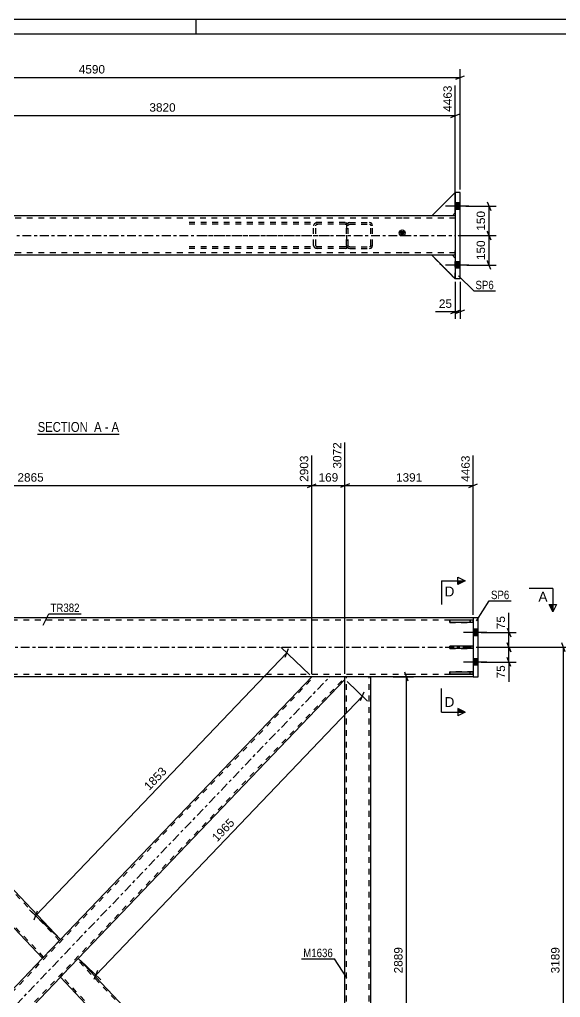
# Model space of a CAD drawing. Header units: millimetres. Extents: x 0 to 841, y 0 to 594.
# Drawn here: x 151 to 334.7, y 261.9 to 594 of the extents above; entities that cross this region are included whole.
import ezdxf

# ---------------------------------------------------------------- set-up
doc = ezdxf.new("R2010")
doc.units = ezdxf.units.MM
doc.linetypes.add('DXK_LINE_DOT2', pattern=[3.9198, 1.9599, -1.9599])
doc.linetypes.add('DXK_LINE_DOT3', pattern=[5.9187, 2.979, -0.9799, 0.9799, -0.9799])
doc.styles.add('Arial', font='ARIAL.TTF', dxfattribs={"height": 0.2})
doc.styles.add('Arial Narrow', font='ARIALN.TTF', dxfattribs={"height": 0.2})

# ---------------------------------------------------------------- blocks, each defined once
blk = doc.blocks.new('Unknown-318884472-1130')
at = {"color": 5, "linetype": 'Continuous'}
for p, q in [((841, 594), (0, 594)), ((211, 589), (211, 594)), ((836, 589), (5, 589))]:
    blk.add_line(p, q, dxfattribs=at)
blk = doc.blocks.new('Unknown-318884472-16 - 4361')
at = {"color": 6, "linetype": 'Continuous'}
blk.add_line((157.15, 453.23), (184.8, 453.23), dxfattribs=at)
at = {"color": 0, "linetype": 'Continuous'}
blk.add_wipeout([(175.26, 453.98), (175.26, 457.48), (157.15, 457.48), (157.15, 453.98)], dxfattribs=at)
at = {"color": 7, "linetype": 'Continuous', "style": 'Arial Narrow'}
blk.add_text('SECTION ', height=3.34, dxfattribs=at).set_placement((157.15, 453.98))
at = {"color": 0, "linetype": 'Continuous'}
blk.add_wipeout([(178.87, 453.98), (178.87, 457.48), (176.31, 457.48), (176.31, 453.98)], dxfattribs=at)
blk.add_wipeout([(181.19, 453.98), (181.19, 457.48), (179.92, 457.48), (179.92, 453.98)], dxfattribs=at)
at = {"color": 7, "linetype": 'Continuous', "style": 'Arial Narrow'}
blk.add_text('A', height=3.34, dxfattribs=at).set_placement((176.31, 453.98))
at = {"color": 0, "linetype": 'Continuous'}
blk.add_wipeout([(184.8, 453.98), (184.8, 457.48), (182.24, 457.48), (182.24, 453.98)], dxfattribs=at)
at = {"color": 7, "linetype": 'Continuous', "style": 'Arial Narrow'}
for s, p in [('-', (179.92, 453.98)), ('A', (182.24, 453.98))]:
    blk.add_text(s, height=3.34, dxfattribs=at).set_placement(p)
blk = doc.blocks.new('Part-318884472-2914 - 2831')
at = {"color": 2, "linetype": 'Continuous'}
for p, q in [((165.6, 269.55), (170.95, 275.15)), ((261.5, 179.3), (170.95, 275.15)), ((164.86, 268.78), (165.6, 269.55)), ((250.41, 178.23), (164.86, 268.78)), ((261.5, 178.23), (261.5, 179.3))]:
    blk.add_line(p, q, dxfattribs=at)
at = {"color": 7, "linetype": 'DXK_LINE_DOT2'}
for p, q in [((261.5, 178.53), (170.58, 274.76)), ((164.92, 268.84), (165.6, 269.55)), ((165.23, 269.17), (165.26, 269.2)), ((251.14, 178.23), (165.23, 269.17)), ((261.5, 178.23), (250.41, 178.23))]:
    blk.add_line(p, q, dxfattribs=at)
blk = doc.blocks.new('Part-318884472-2850 - 2831')
at = {"color": 7, "linetype": 'DXK_LINE_DOT2'}
for p, q in [((305.07, 389.99), (297.07, 389.99)), ((297.07, 389.99), (297.07, 389.19)), ((297.07, 389.19), (305.07, 389.19)), ((304.07, 389.99), (304.07, 389.19)), ((305.07, 389.19), (305.07, 389.99))]:
    blk.add_line(p, q, dxfattribs=at)
blk = doc.blocks.new('Part-318884472-2851 - 2831')
at = {"color": 7, "linetype": 'DXK_LINE_DOT2'}
for p, q in [((305.07, 372.46), (297.07, 372.46)), ((297.07, 372.46), (297.07, 371.66)), ((304.07, 371.66), (304.07, 372.46)), ((305.07, 371.66), (305.07, 372.46)), ((297.07, 371.66), (305.07, 371.66))]:
    blk.add_line(p, q, dxfattribs=at)
blk = doc.blocks.new('Part-318884472-2856 - 2831')
at = {"color": 2, "linetype": 'Continuous'}
for p, q in [((56.73, 372.42), (56.73, 390.82)), ((59.23, 390.82), (56.73, 390.82)), ((283.63, 390.82), (65.9, 390.82)), ((305.07, 390.82), (283.73, 390.82)), ((56.73, 370.82), (56.73, 372.42)), ((57.57, 370.82), (56.73, 370.82)), ((283.63, 370.82), (67.57, 370.82)), ((305.07, 370.82), (283.73, 370.82))]:
    blk.add_line(p, q, dxfattribs=at)
at = {"color": 7, "linetype": 'DXK_LINE_DOT2'}
for p, q in [((283.63, 390.02), (56.73, 390.02)), ((59.23, 390.82), (59.29, 390.82)), ((65.9, 390.82), (59.23, 390.82)), ((305.07, 390.02), (283.73, 390.02)), ((305.07, 390.82), (305.07, 370.82)), ((56.73, 370.94), (56.73, 372.42)), ((56.73, 371.62), (56.73, 371.68)), ((283.63, 371.62), (56.73, 371.62)), ((67.57, 370.82), (57.57, 370.82)), ((305.07, 371.62), (283.73, 371.62))]:
    blk.add_line(p, q, dxfattribs=at)
at = {"color": 7, "linetype": 'DXK_LINE_DOT3'}
for p, q in [((56.73, 380.82), (283.63, 380.82)), ((283.73, 380.82), (305.07, 380.82))]:
    blk.add_line(p, q, dxfattribs=at)
blk = doc.blocks.new('Bolt-318884472-2857 - 2831')
at = {"linetype": 'Continuous'}
for points in [[(305.07, 386.92), (305.07, 384.72), (306.74, 384.72), (306.74, 386.92)], [(305.07, 386.92), (305.07, 384.72), (306.74, 384.72), (306.74, 386.92)], [(305.07, 376.92), (305.07, 374.72), (306.74, 374.72), (306.74, 376.92)], [(305.07, 376.92), (305.07, 374.72), (306.74, 374.72), (306.74, 376.92)]]:
    blk.add_hatch(color=1, dxfattribs=at).paths.add_polyline_path(points)
at = {"color": 1, "linetype": 'Continuous'}
for p, q in [((309.67, 385.82), (301.74, 385.82)), ((309.67, 385.82), (301.74, 385.82)), ((306.74, 386.92), (305.07, 386.92)), ((306.74, 386.92), (305.07, 386.92)), ((306.74, 384.72), (305.07, 384.72)), ((306.74, 384.72), (305.07, 384.72)), ((309.67, 375.82), (301.74, 375.82)), ((309.67, 375.82), (301.74, 375.82)), ((306.74, 376.92), (305.07, 376.92)), ((306.74, 376.92), (305.07, 376.92)), ((306.74, 374.72), (305.07, 374.72)), ((306.74, 374.72), (305.07, 374.72))]:
    blk.add_line(p, q, dxfattribs=at)
blk = doc.blocks.new('Part-318884472-2932 - 2831')
at = {"color": 2, "linetype": 'Continuous'}
for p, q in [((297.07, 372.46), (305.07, 372.46)), ((297.07, 371.66), (297.07, 372.46)), ((305.07, 372.46), (305.07, 371.66)), ((305.07, 371.66), (297.07, 371.66))]:
    blk.add_line(p, q, dxfattribs=at)
at = {"color": 7, "linetype": 'DXK_LINE_DOT2'}
blk.add_line((304.07, 371.66), (304.07, 372.46), dxfattribs=at)
blk = doc.blocks.new('Part-318884472-2883 - 2831')
at = {"color": 2, "linetype": 'Continuous'}
for p, q in [((68.46, 370.82), (158.81, 275.19)), ((164.9, 281.56), (80.57, 370.82)), ((164.9, 281.56), (158.81, 275.19))]:
    blk.add_line(p, q, dxfattribs=at)
at = {"color": 7, "linetype": 'DXK_LINE_DOT2'}
for p, q in [((80.57, 370.82), (68.46, 370.82)), ((159.18, 275.57), (69.19, 370.82)), ((164.53, 281.17), (79.83, 370.82)), ((159.18, 275.57), (159.21, 275.6))]:
    blk.add_line(p, q, dxfattribs=at)
blk = doc.blocks.new('Part-318884472-2930 - 2831')
at = {"color": 7, "linetype": 'DXK_LINE_DOT2'}
for p, q in [((270.3, 370.82), (261.5, 370.82)), ((261.5, 369.85), (261.5, 370.82)), ((262.03, 178.23), (262.03, 370.82)), ((269.77, 178.23), (269.77, 370.82)), ((261.5, 178.23), (261.5, 179.3)), ((270.3, 178.23), (261.5, 178.23))]:
    blk.add_line(p, q, dxfattribs=at)
at = {"color": 2, "linetype": 'Continuous'}
for p, q in [((261.5, 179.3), (261.5, 369.85)), ((270.3, 178.23), (270.3, 370.82))]:
    blk.add_line(p, q, dxfattribs=at)
blk = doc.blocks.new('Part-318884472-2931 - 2831')
at = {"color": 7, "linetype": 'DXK_LINE_DOT2'}
for p, q in [((305.07, 381.22), (297.07, 381.22)), ((297.07, 381.22), (297.07, 380.42)), ((297.07, 380.42), (305.07, 380.42)), ((304.07, 380.42), (304.07, 381.22)), ((305.07, 380.42), (305.07, 381.22))]:
    blk.add_line(p, q, dxfattribs=at)
blk = doc.blocks.new('Part-318884472-2933 - 2831')
at = {"color": 2, "linetype": 'Continuous'}
for p, q in [((305.07, 389.99), (297.07, 389.99)), ((297.07, 389.19), (297.07, 389.99)), ((305.07, 389.19), (297.07, 389.19)), ((305.07, 389.99), (305.07, 389.19))]:
    blk.add_line(p, q, dxfattribs=at)
at = {"color": 7, "linetype": 'DXK_LINE_DOT2'}
blk.add_line((304.07, 389.19), (304.07, 389.99), dxfattribs=at)
blk = doc.blocks.new('Part-318884472-2934 - 2831')
at = {"color": 2, "linetype": 'Continuous'}
for p, q in [((305.07, 381.22), (297.07, 381.22)), ((297.07, 380.42), (297.07, 381.22)), ((305.07, 380.42), (297.07, 380.42)), ((305.07, 381.22), (305.07, 380.42))]:
    blk.add_line(p, q, dxfattribs=at)
at = {"color": 7, "linetype": 'DXK_LINE_DOT2'}
blk.add_line((304.07, 380.42), (304.07, 381.22), dxfattribs=at)
blk = doc.blocks.new('Part-318884472-2939 - 2831')
at = {"color": 7, "linetype": 'DXK_LINE_DOT2'}
for p, q in [((66.97, 178.36), (250.99, 370.82)), ((77.55, 178.23), (261.5, 370.63)), ((261.52, 370.82), (250.25, 370.82)), ((261.5, 370.63), (261.5, 370.82)), ((164.9, 281.56), (158.81, 275.19)), ((170.95, 275.15), (164.86, 268.78)), ((78.28, 178.23), (66.97, 178.23))]:
    blk.add_line(p, q, dxfattribs=at)
at = {"color": 7, "linetype": 'DXK_LINE_DOT3'}
blk.add_line((72.2, 178.23), (256.34, 370.82), dxfattribs=at)
at = {"color": 2, "linetype": 'Continuous'}
for p, q in [((250.25, 370.82), (164.9, 281.56)), ((261.5, 369.85), (170.95, 275.15)), ((261.5, 370.31), (261.52, 370.82)), ((261.5, 369.85), (261.5, 370.31)), ((66.97, 179.13), (158.81, 275.19)), ((78.28, 178.23), (164.86, 268.78)), ((66.97, 178.23), (66.97, 179.13))]:
    blk.add_line(p, q, dxfattribs=at)
blk = doc.blocks.new('Part-318884472-2944 - 2831')
at = {"color": 2, "linetype": 'Continuous'}
for p, q in [((306.74, 390.82), (305.07, 390.82)), ((305.07, 390.82), (305.07, 370.82)), ((306.74, 370.82), (306.74, 390.82)), ((305.07, 370.82), (306.74, 370.82))]:
    blk.add_line(p, q, dxfattribs=at)
blk = doc.blocks.new('Part-318884472-4436 - 4361')
at = {"color": 2, "linetype": 'Continuous'}
for p, q in [((300.64, 535.31), (298.98, 535.31)), ((298.98, 535.31), (298.98, 505.97)), ((300.64, 505.97), (300.64, 535.31)), ((300.64, 505.97), (298.98, 505.97))]:
    blk.add_line(p, q, dxfattribs=at)
at = {"color": 7, "linetype": 'DXK_LINE_DOT3'}
blk.add_line((299.81, 520.64), (299.81, 520.64), dxfattribs=at)
blk = doc.blocks.new('Part-318884472-4393 - 4361')
at = {"color": 7, "linetype": 'DXK_LINE_DOT2'}
for p, q in [((297.98, 513.97), (290.98, 513.97)), ((290.98, 513.97), (298.98, 505.97)), ((298.98, 512.97), (297.98, 513.97)), ((298.98, 505.97), (298.98, 512.97))]:
    blk.add_line(p, q, dxfattribs=at)
at = {"color": 7, "linetype": 'DXK_LINE_DOT3'}
for p, q in [((298.98, 513.97), (290.98, 513.97)), ((290.98, 513.97), (298.98, 505.97))]:
    blk.add_line(p, q, dxfattribs=at)
blk = doc.blocks.new('Bolt-318884472-4395 - 4361')
at = {"linetype": 'Continuous'}
for points in [[(298.98, 531.74), (298.98, 529.54), (300.64, 529.54), (300.64, 531.74)], [(298.98, 531.74), (298.98, 529.54), (300.64, 529.54), (300.64, 531.74)], [(298.98, 511.74), (298.98, 509.54), (300.64, 509.54), (300.64, 511.74)], [(298.98, 511.74), (298.98, 509.54), (300.64, 509.54), (300.64, 511.74)]]:
    blk.add_hatch(color=1, dxfattribs=at).paths.add_polyline_path(points)
at = {"color": 1, "linetype": 'Continuous'}
for p, q in [((300.64, 531.74), (298.98, 531.74)), ((300.64, 531.74), (298.98, 531.74)), ((303.58, 530.64), (295.64, 530.64)), ((303.58, 530.64), (295.64, 530.64)), ((300.64, 529.54), (298.98, 529.54)), ((300.64, 529.54), (298.98, 529.54)), ((300.64, 511.74), (298.98, 511.74)), ((300.64, 511.74), (298.98, 511.74)), ((303.58, 510.64), (295.64, 510.64)), ((303.58, 510.64), (295.64, 510.64)), ((300.64, 509.54), (298.98, 509.54)), ((300.64, 509.54), (298.98, 509.54))]:
    blk.add_line(p, q, dxfattribs=at)
blk = doc.blocks.new('Part-318884472-4405 - 4361')
at = {"linetype": 'Continuous'}
blk.add_hatch(color=2, dxfattribs=at).paths.add_polyline_path([(280.97, 520.64), (280.17, 522.04), (281.77, 522.04)])
at = {"color": 2, "linetype": 'Continuous'}
for p, q in [((57.31, 527.31), (57.31, 525.71)), ((58.14, 527.31), (57.31, 527.31)), ((57.31, 515.57), (57.31, 525.71)), ((100.11, 527.31), (68.14, 527.31)), ((280.88, 527.31), (110.81, 527.31)), ((290.98, 527.31), (280.98, 527.31)), ((298.98, 527.31), (297.98, 527.31)), ((298.98, 525.71), (298.98, 515.57)), ((280.97, 520.64), (280.17, 522.04)), ((280.17, 522.04), (281.77, 522.04)), ((281.77, 522.04), (280.97, 520.64)), ((57.31, 513.97), (57.31, 515.57)), ((58.14, 513.97), (57.31, 513.97)), ((280.88, 513.97), (68.14, 513.97)), ((290.98, 513.97), (280.98, 513.97)), ((298.98, 513.97), (297.98, 513.97))]:
    blk.add_line(p, q, dxfattribs=at)
at = {"color": 7, "linetype": 'DXK_LINE_DOT2'}
for p, q in [((57.31, 527.31), (57.31, 526.84)), ((280.88, 526.51), (57.31, 526.51)), ((68.14, 527.31), (58.14, 527.31)), ((110.81, 527.31), (100.11, 527.31)), ((298.98, 526.51), (280.98, 526.51)), ((297.98, 527.31), (290.98, 527.31)), ((298.98, 527.31), (298.98, 525.71)), ((298.98, 527.31), (298.98, 526.84)), ((57.31, 515.57), (57.31, 514.1)), ((280.88, 514.77), (57.31, 514.77)), ((298.98, 514.77), (280.98, 514.77)), ((298.98, 513.97), (298.98, 515.57)), ((68.14, 513.97), (58.14, 513.97)), ((297.98, 513.97), (290.98, 513.97))]:
    blk.add_line(p, q, dxfattribs=at)
at = {"color": 7, "linetype": 'DXK_LINE_DOT3'}
for p, q in [((57.31, 520.64), (280.88, 520.64)), ((280.98, 520.64), (298.98, 520.64))]:
    blk.add_line(p, q, dxfattribs=at)
at = {"color": 2, "linetype": 'Continuous'}
blk.add_circle((280.97, 521.54), 1, dxfattribs=at)
blk = doc.blocks.new('Part-318884472-4409 - 4361')
at = {"color": 7, "linetype": 'DXK_LINE_DOT2'}
for p, q in [((290.98, 527.31), (298.98, 535.31)), ((298.98, 535.31), (298.98, 528.31)), ((298.98, 528.31), (297.98, 527.31)), ((297.98, 527.31), (290.98, 527.31))]:
    blk.add_line(p, q, dxfattribs=at)
at = {"color": 7, "linetype": 'DXK_LINE_DOT3'}
for p, q in [((290.98, 527.31), (298.98, 535.31)), ((298.98, 527.31), (290.98, 527.31))]:
    blk.add_line(p, q, dxfattribs=at)
blk = doc.blocks.new('Part-318884472-4410 - 4361')
at = {"color": 2, "linetype": 'Continuous'}
for p, q in [((290.98, 527.31), (298.98, 535.31)), ((298.98, 528.31), (297.98, 527.31)), ((297.98, 527.31), (290.98, 527.31))]:
    blk.add_line(p, q, dxfattribs=at)
at = {"color": 7, "linetype": 'DXK_LINE_DOT3'}
for p, q in [((290.98, 527.31), (298.98, 535.31)), ((298.98, 527.31), (290.98, 527.31))]:
    blk.add_line(p, q, dxfattribs=at)
at = {"color": 7, "linetype": 'DXK_LINE_DOT2'}
blk.add_line((298.98, 528.31), (298.98, 535.31), dxfattribs=at)
blk = doc.blocks.new('Part-318884472-4411 - 4361')
at = {"color": 7, "linetype": 'DXK_LINE_DOT2'}
for p, q in [((290.98, 527.31), (298.98, 535.31)), ((298.98, 535.31), (298.98, 528.31)), ((298.98, 528.31), (297.98, 527.31)), ((297.98, 527.31), (290.98, 527.31))]:
    blk.add_line(p, q, dxfattribs=at)
at = {"color": 7, "linetype": 'DXK_LINE_DOT3'}
for p, q in [((290.98, 527.31), (298.98, 535.31)), ((298.98, 527.31), (290.98, 527.31))]:
    blk.add_line(p, q, dxfattribs=at)
blk = doc.blocks.new('Part-318884472-4414 - 4361')
at = {"color": 7, "linetype": 'DXK_LINE_DOT2'}
for p, q in [((297.98, 513.97), (290.98, 513.97)), ((290.98, 513.97), (298.98, 505.97)), ((298.98, 512.97), (297.98, 513.97)), ((298.98, 505.97), (298.98, 512.97))]:
    blk.add_line(p, q, dxfattribs=at)
at = {"color": 7, "linetype": 'DXK_LINE_DOT3'}
for p, q in [((298.98, 513.97), (290.98, 513.97)), ((290.98, 513.97), (298.98, 505.97))]:
    blk.add_line(p, q, dxfattribs=at)
blk = doc.blocks.new('Part-318884472-4415 - 4361')
at = {"color": 2, "linetype": 'Continuous'}
for p, q in [((297.98, 513.97), (290.98, 513.97)), ((290.98, 513.97), (298.98, 505.97)), ((298.98, 512.97), (297.98, 513.97))]:
    blk.add_line(p, q, dxfattribs=at)
at = {"color": 7, "linetype": 'DXK_LINE_DOT3'}
for p, q in [((298.98, 513.97), (290.98, 513.97)), ((290.98, 513.97), (298.98, 505.97))]:
    blk.add_line(p, q, dxfattribs=at)
at = {"color": 7, "linetype": 'DXK_LINE_DOT2'}
blk.add_line((298.98, 512.97), (298.98, 505.97), dxfattribs=at)
blk = doc.blocks.new('Part-318884472-4418 - 4361')
at = {"color": 7, "linetype": 'DXK_LINE_DOT2'}
for p, q in [((261.53, 525.04), (207.18, 525.04)), ((252.3, 525.04), (251.74, 524.96)), ((261.53, 525.04), (262.09, 524.96)), ((262.08, 524.32), (262.09, 524.96)), ((262.09, 524.96), (262.08, 524.73)), ((262.08, 524.73), (262.08, 516.55)), ((261.53, 524.51), (207.18, 524.51)), ((250.94, 524.38), (250.83, 523.97)), ((250.83, 517.31), (250.83, 523.97)), ((251.56, 523.97), (251.62, 524.18)), ((251.56, 517.31), (251.56, 523.97)), ((252.02, 524.47), (252.3, 524.51)), ((261.53, 524.51), (261.81, 524.47)), ((261.81, 524.47), (262.05, 524.35)), ((262.05, 524.35), (262.08, 524.32)), ((261.53, 516.77), (207.18, 516.77)), ((261.53, 516.24), (207.18, 516.24)), ((250.83, 517.31), (250.94, 516.9)), ((251.62, 517.1), (251.56, 517.31)), ((251.74, 516.32), (252.3, 516.24)), ((252.3, 516.77), (252.02, 516.81)), ((261.81, 516.81), (261.53, 516.77)), ((261.53, 516.24), (262.09, 516.32)), ((262.05, 516.93), (261.81, 516.81)), ((262.08, 516.96), (262.05, 516.93)), ((262.09, 516.32), (262.08, 516.96)), ((262.09, 516.32), (262.08, 516.55))]:
    blk.add_line(p, q, dxfattribs=at)
at = {"color": 7, "linetype": 'DXK_LINE_DOT3'}
blk.add_line((211.79, 520.64), (256.91, 520.64), dxfattribs=at)
at = {"color": 7, "linetype": 'DXK_LINE_DOT2'}
for centre, radius, start, end in [((252.07, 523.66), 1.35, 104.3887, 147.3285), ((252.19, 523.81), 0.673, 104.3887, 147.3285), ((252.07, 517.63), 1.35, 212.6715, 255.6113), ((252.19, 517.47), 0.673, 212.6715, 255.6113)]:
    blk.add_arc(centre, radius, start, end, dxfattribs=at)
blk = doc.blocks.new('Part-318884472-4430 - 4361')
at = {"color": 7, "linetype": 'DXK_LINE_DOT2'}
for p, q in [((263.14, 525.04), (262.73, 524.96)), ((263.14, 525.04), (269.81, 525.04)), ((270.22, 524.96), (269.81, 525.04)), ((262.16, 524.38), (262.08, 523.97)), ((262.08, 517.31), (262.08, 523.97)), ((262.61, 523.97), (262.65, 524.18)), ((262.61, 517.31), (262.61, 523.97)), ((262.94, 524.47), (263.14, 524.51)), ((263.14, 524.51), (269.81, 524.51)), ((269.81, 524.51), (270.01, 524.47)), ((270.3, 524.18), (270.34, 523.97)), ((270.34, 517.31), (270.34, 523.97)), ((270.88, 523.97), (270.79, 524.38)), ((270.88, 517.31), (270.88, 523.97)), ((262.08, 517.31), (262.16, 516.9)), ((262.65, 517.1), (262.61, 517.31)), ((262.73, 516.32), (263.14, 516.24)), ((263.14, 516.77), (262.94, 516.81)), ((263.14, 516.77), (269.81, 516.77)), ((263.14, 516.24), (269.81, 516.24)), ((270.01, 516.81), (269.81, 516.77)), ((269.81, 516.24), (270.22, 516.32)), ((270.34, 517.31), (270.3, 517.1)), ((270.79, 516.9), (270.88, 517.31))]:
    blk.add_line(p, q, dxfattribs=at)
at = {"color": 7, "linetype": 'DXK_LINE_DOT3'}
blk.add_line((266.48, 520.64), (266.48, 520.64), dxfattribs=at)
at = {"color": 7, "linetype": 'DXK_LINE_DOT2'}
for centre, radius, start, end in [((263.14, 523.97), 1.07, 112.5, 157.5), ((269.81, 523.97), 1.07, 22.5, 67.5), ((263.14, 523.97), 0.533, 112.5, 157.5), ((269.81, 523.97), 0.533, 22.5, 67.5), ((263.14, 517.31), 1.07, 202.5, 247.5), ((263.14, 517.31), 0.533, 202.5, 247.5), ((269.81, 517.31), 0.533, 292.5, 337.5), ((269.81, 517.31), 1.07, 292.5, 337.5)]:
    blk.add_arc(centre, radius, start, end, dxfattribs=at)
blk = doc.blocks.new('StraightDimension-318884472-3313 - 2831')
at = {"color": 7, "linetype": 'Continuous'}
for p, q in [((262.22, 369.16), (269.15, 362.54)), ((266.81, 362.7), (268.02, 365.7)), ((176.86, 269.5), (267.41, 364.2)), ((171.67, 274.46), (178.6, 267.84)), ((177.47, 271), (176.26, 268))]:
    blk.add_line(p, q, dxfattribs=at)
at = {"color": 0}
blk.add_wipeout([(225.08, 321.02), (222.05, 323.92), (215.07, 316.62), (218.11, 313.72)], dxfattribs=at)
at = {"color": 3, "style": 'Arial'}
blk.add_text('1965', height=2.865, rotation=46.2835, dxfattribs=at).set_placement((218.09, 314.57))
blk = doc.blocks.new('StraightDimension-318884472-3331 - 2831')
at = {"color": 7, "linetype": 'Continuous'}
for p, q in [((307.74, 385.82), (319.61, 385.82)), ((316.61, 387.32), (317.81, 384.32)), ((317.21, 380.82), (317.21, 385.82)), ((317.81, 379.32), (316.61, 382.32)), ((306.07, 380.82), (319.61, 380.82))]:
    blk.add_line(p, q, dxfattribs=at)
at = {"color": 0}
blk.add_wipeout([(316.46, 391.99), (312.26, 391.99), (312.26, 386.35), (316.46, 386.35)], dxfattribs=at)
at = {"color": 7, "linetype": 'Continuous'}
blk.add_line((317.21, 385.82), (317.21, 392.52), dxfattribs=at)
blk.add_line((317.21, 385.82), (317.21, 392.52), dxfattribs=at)
at = {"color": 3, "style": 'Arial'}
blk.add_text('75', height=2.865, rotation=90.0002, dxfattribs=at).set_placement((315.86, 386.95))
blk = doc.blocks.new('StraightDimension-318884472-3340 - 2831')
at = {"color": 7, "linetype": 'Continuous'}
for p, q in [((316.61, 382.32), (317.81, 379.32)), ((306.07, 380.82), (319.61, 380.82)), ((317.21, 375.82), (317.21, 380.82)), ((307.74, 375.82), (319.61, 375.82)), ((317.81, 374.32), (316.61, 377.32))]:
    blk.add_line(p, q, dxfattribs=at)
at = {"color": 0}
blk.add_wipeout([(316.46, 375.3), (312.26, 375.3), (312.26, 369.65), (316.46, 369.65)], dxfattribs=at)
at = {"color": 7, "linetype": 'Continuous'}
blk.add_line((317.21, 375.82), (317.21, 369.12), dxfattribs=at)
blk.add_line((317.21, 375.82), (317.21, 369.12), dxfattribs=at)
at = {"color": 3, "style": 'Arial'}
blk.add_text('75', height=2.865, rotation=90.0002, dxfattribs=at).set_placement((315.86, 370.25))
blk = doc.blocks.new('StraightDimension-318884472-3351 - 2831')
at = {"color": 7, "linetype": 'Continuous'}
for p, q in [((156.41, 289.67), (241.76, 378.94)), ((249.53, 371.51), (239.7, 380.91)), ((241.16, 377.44), (242.37, 380.44)), ((164.18, 282.25), (154.35, 291.64)), ((157.01, 291.17), (155.81, 288.17))]:
    blk.add_line(p, q, dxfattribs=at)
at = {"color": 0}
blk.add_wipeout([(202.03, 338.47), (199, 341.37), (192.02, 334.08), (195.06, 331.18)], dxfattribs=at)
at = {"color": 3, "style": 'Arial'}
blk.add_text('1853', height=2.865, rotation=46.2835, dxfattribs=at).set_placement((195.04, 332.02))
blk = doc.blocks.new('StraightDimension-318884472-3379 - 2831')
at = {"color": 7, "linetype": 'Continuous'}
for p, q in [((283, 369.32), (281.8, 372.32)), ((277.82, 370.82), (284.8, 370.82)), ((282.4, 178.23), (282.4, 370.82)), ((281.8, 179.73), (283, 176.73)), ((275.34, 178.23), (284.8, 178.23))]:
    blk.add_line(p, q, dxfattribs=at)
at = {"color": 0}
blk.add_wipeout([(281.65, 279.57), (277.45, 279.57), (277.45, 269.48), (281.65, 269.48)], dxfattribs=at)
at = {"color": 3, "style": 'Arial'}
blk.add_text('2889', height=2.865, rotation=90.0002, dxfattribs=at).set_placement((281.05, 270.08))
blk = doc.blocks.new('StraightDimension-318884472-3390 - 2831')
at = {"color": 7, "linetype": 'Continuous'}
for p, q in [((336.31, 379.32), (335.11, 382.32)), ((306.07, 380.82), (338.11, 380.82)), ((335.71, 168.23), (335.71, 380.82)), ((335.11, 169.73), (336.31, 166.73)), ((296.64, 168.23), (338.11, 168.23))]:
    blk.add_line(p, q, dxfattribs=at)
at = {"color": 0}
blk.add_wipeout([(334.96, 279.57), (330.76, 279.57), (330.76, 269.48), (334.96, 269.48)], dxfattribs=at)
at = {"color": 3, "style": 'Arial'}
blk.add_text('3189', height=2.865, rotation=90.0002, dxfattribs=at).set_placement((334.36, 270.08))
blk = doc.blocks.new('StraightDimension-318884472-10040 - 2831')
at = {"color": 7, "linetype": 'Continuous'}
for p, q in [((261.5, 371.82), (261.5, 450.41)), ((305.07, 391.82), (305.07, 445.91)), ((263, 436.32), (260, 435.12)), ((261.5, 435.72), (305.07, 435.72)), ((303.57, 435.12), (306.57, 436.32))]:
    blk.add_line(p, q, dxfattribs=at)
at = {"color": 0, "linetype": 'Continuous'}
blk.add_wipeout([(304.47, 446.51), (300.27, 446.51), (300.27, 436.42), (304.47, 436.42)], dxfattribs=at)
at = {"color": 0}
blk.add_wipeout([(288.33, 436.47), (288.33, 440.67), (278.24, 440.67), (278.24, 436.47)], dxfattribs=at)
at = {"color": 3, "linetype": 'Continuous', "style": 'Arial'}
blk.add_text('4463', height=2.865, rotation=90.0002, dxfattribs=at).set_placement((303.87, 437.02))
at = {"color": 3, "style": 'Arial'}
blk.add_text('1391', height=2.865, dxfattribs=at).set_placement((278.84, 437.07))
blk = doc.blocks.new('StraightDimension-318884472-10041 - 2831')
at = {"color": 7, "linetype": 'Continuous'}
for p, q in [((261.5, 371.82), (261.5, 450.41)), ((250.25, 371.82), (250.25, 445.91)), ((248.75, 435.12), (251.75, 436.32)), ((250.25, 435.72), (261.5, 435.72)), ((263, 436.32), (260, 435.12))]:
    blk.add_line(p, q, dxfattribs=at)
at = {"color": 0}
blk.add_wipeout([(259.81, 436.47), (259.81, 440.67), (251.94, 440.67), (251.94, 436.47)], dxfattribs=at)
at = {"color": 0, "linetype": 'Continuous'}
blk.add_wipeout([(260.9, 451.01), (256.7, 451.01), (256.7, 440.92), (260.9, 440.92)], dxfattribs=at)
at = {"color": 3, "linetype": 'Continuous', "style": 'Arial'}
blk.add_text('3072', height=2.865, rotation=90.0002, dxfattribs=at).set_placement((260.3, 441.52))
at = {"color": 3, "style": 'Arial'}
blk.add_text('169', height=2.865, dxfattribs=at).set_placement((252.54, 437.07))
blk = doc.blocks.new('StraightDimension-318884472-10042 - 2831')
at = {"color": 7, "linetype": 'Continuous'}
for p, q in [((59.23, 423.93), (59.23, 449.56)), ((250.25, 371.82), (250.25, 445.91)), ((60.73, 436.32), (57.73, 435.12)), ((59.23, 435.72), (250.25, 435.72)), ((248.75, 435.12), (251.75, 436.32))]:
    blk.add_line(p, q, dxfattribs=at)
at = {"color": 0, "linetype": 'Continuous'}
blk.add_wipeout([(249.65, 446.51), (245.45, 446.51), (245.45, 436.42), (249.65, 436.42)], dxfattribs=at)
at = {"color": 0}
blk.add_wipeout([(159.79, 436.47), (159.79, 440.67), (149.69, 440.67), (149.69, 436.47)], dxfattribs=at)
at = {"color": 3, "linetype": 'Continuous', "style": 'Arial'}
blk.add_text('2903', height=2.865, rotation=90.0002, dxfattribs=at).set_placement((249.05, 437.02))
at = {"color": 3, "style": 'Arial'}
blk.add_text('2865', height=2.865, dxfattribs=at).set_placement((150.29, 437.07))
blk = doc.blocks.new('StraightDimension-318884472-4489 - 4361')
at = {"color": 7, "linetype": 'Continuous'}
for p, q in [((51.97, 574.92), (48.97, 573.72)), ((50.47, 550.98), (50.47, 577.17)), ((299.14, 573.72), (302.14, 574.92)), ((300.64, 536.31), (300.64, 577.17)), ((50.47, 574.32), (300.64, 574.32))]:
    blk.add_line(p, q, dxfattribs=at)
at = {"color": 0}
blk.add_wipeout([(180.6, 575.07), (180.6, 579.27), (170.51, 579.27), (170.51, 575.07)], dxfattribs=at)
at = {"color": 3, "style": 'Arial'}
blk.add_text('4590', height=2.865, dxfattribs=at).set_placement((171.11, 575.67))
blk = doc.blocks.new('StraightDimension-318884472-4496 - 4361')
at = {"color": 7, "linetype": 'Continuous'}
for p, q in [((309.83, 532.14), (311.03, 529.14)), ((302.6, 530.64), (312.83, 530.64)), ((310.43, 520.64), (310.43, 530.64)), ((311.03, 519.14), (309.83, 522.14)), ((299.98, 520.64), (312.83, 520.64))]:
    blk.add_line(p, q, dxfattribs=at)
at = {"color": 0}
blk.add_wipeout([(309.68, 529.58), (305.48, 529.58), (305.48, 521.71), (309.68, 521.71)], dxfattribs=at)
at = {"color": 3, "style": 'Arial'}
blk.add_text('150', height=2.865, rotation=90.0002, dxfattribs=at).set_placement((309.08, 522.31))
blk = doc.blocks.new('StraightDimension-318884472-4619 - 4361')
at = {"color": 7, "linetype": 'Continuous'}
for p, q in [((298.98, 528.31), (298.98, 571.57)), ((100.11, 528.31), (100.11, 569.35)), ((101.61, 561.97), (98.61, 560.77)), ((100.11, 561.37), (298.98, 561.37)), ((297.48, 560.77), (300.48, 561.97))]:
    blk.add_line(p, q, dxfattribs=at)
at = {"color": 0, "linetype": 'Continuous'}
blk.add_wipeout([(298.38, 572.17), (294.18, 572.17), (294.18, 562.07), (298.38, 562.07)], dxfattribs=at)
at = {"color": 0}
blk.add_wipeout([(204.59, 562.12), (204.59, 566.32), (194.5, 566.32), (194.5, 562.12)], dxfattribs=at)
at = {"color": 3, "linetype": 'Continuous', "style": 'Arial'}
blk.add_text('4463', height=2.865, rotation=90.0002, dxfattribs=at).set_placement((297.78, 562.67))
at = {"color": 3, "style": 'Arial'}
blk.add_text('3820', height=2.865, dxfattribs=at).set_placement((195.1, 562.72))
blk = doc.blocks.new('StraightDimension-318884472-4505 - 4361')
at = {"color": 7, "linetype": 'Continuous'}
for p, q in [((309.83, 522.14), (311.03, 519.14)), ((299.98, 520.64), (312.83, 520.64)), ((310.43, 510.64), (310.43, 520.64)), ((311.03, 509.14), (309.83, 512.14)), ((302.9, 510.64), (312.83, 510.64))]:
    blk.add_line(p, q, dxfattribs=at)
at = {"color": 0}
blk.add_wipeout([(309.68, 519.58), (305.48, 519.58), (305.48, 511.71), (309.68, 511.71)], dxfattribs=at)
at = {"color": 3, "style": 'Arial'}
blk.add_text('150', height=2.865, rotation=90.0002, dxfattribs=at).set_placement((309.08, 512.31))
blk = doc.blocks.new('StraightDimension-318884472-4549 - 4361')
at = {"color": 7, "linetype": 'Continuous'}
for p, q in [((298.98, 504.97), (298.98, 492.34)), ((300.64, 504.97), (300.64, 492.34)), ((297.48, 494.14), (300.48, 495.34)), ((302.14, 495.34), (299.14, 494.14)), ((298.98, 494.74), (300.64, 494.74))]:
    blk.add_line(p, q, dxfattribs=at)
at = {"color": 0}
blk.add_wipeout([(298.45, 495.49), (298.45, 499.69), (292.8, 499.69), (292.8, 495.49)], dxfattribs=at)
at = {"color": 7, "linetype": 'Continuous'}
blk.add_line((298.98, 494.74), (292.28, 494.74), dxfattribs=at)
blk.add_line((298.98, 494.74), (292.28, 494.74), dxfattribs=at)
at = {"color": 3, "style": 'Arial'}
blk.add_text('25', height=2.865, dxfattribs=at).set_placement((293.4, 496.09))
blk = doc.blocks.new('Mark-318884472-2852 - 2831')
at = {"color": 0}
blk.add_wipeout([(171.38, 392.79), (171.38, 395.79), (161.51, 395.79), (161.51, 392.79)], dxfattribs=at)
blk.add_wipeout([(171.38, 392.79), (171.38, 395.79), (161.51, 395.79), (161.51, 392.79)], dxfattribs=at)
at = {"color": 30, "linetype": 'Continuous'}
for p, q in [((159.02, 388.38), (160.91, 392.19)), ((160.91, 392.19), (171.98, 392.19))]:
    blk.add_line(p, q, dxfattribs=at)
at = {"color": 3, "style": 'Arial Narrow'}
blk.add_text('TR382', height=2.863, dxfattribs=at).set_placement((161.51, 392.79))
blk = doc.blocks.new('Mark-318884472-2926 - 2831')
at = {"color": 0}
blk.add_wipeout([(257.39, 275.59), (257.39, 278.59), (247.34, 278.59), (247.34, 275.59)], dxfattribs=at)
blk.add_wipeout([(257.39, 275.59), (257.39, 278.59), (247.34, 278.59), (247.34, 275.59)], dxfattribs=at)
at = {"color": 30, "linetype": 'Continuous'}
for p in [(246.74, 274.99), (262.18, 268.53)]:
    blk.add_line(p, (257.99, 274.99), dxfattribs=at)
at = {"color": 3, "style": 'Arial Narrow'}
blk.add_text('M1636', height=2.863, dxfattribs=at).set_placement((247.34, 275.59))
blk = doc.blocks.new('Mark-318884472-2940 - 2831')
at = {"color": 0}
blk.add_wipeout([(317.31, 397.18), (317.31, 400.18), (311.1, 400.18), (311.1, 397.18)], dxfattribs=at)
blk.add_wipeout([(317.31, 397.18), (317.31, 400.18), (311.1, 400.18), (311.1, 397.18)], dxfattribs=at)
at = {"color": 30, "linetype": 'Continuous'}
for p, q in [((306.19, 389.81), (310.5, 396.58)), ((310.5, 396.58), (317.91, 396.58))]:
    blk.add_line(p, q, dxfattribs=at)
at = {"color": 3, "style": 'Arial Narrow'}
blk.add_text('SP6', height=2.863, dxfattribs=at).set_placement((311.1, 397.18))
blk = doc.blocks.new('SectionMark-318884472-3422 - 2831')
at = {"color": 6, "linetype": 'Continuous'}
for p, q in [((15.24, 400.82), (15.24, 392.82)), ((332.05, 400.82), (332.05, 392.82)), ((15.24, 392.82), (13.99, 395.32)), ((333.3, 395.32), (332.05, 392.82))]:
    blk.add_line(p, q, dxfattribs=at)
at = {"color": 0, "linetype": 'Continuous'}
for points in [[(20.1, 396.32), (20.1, 399.82), (16.99, 399.82), (16.99, 396.32)], [(330.3, 396.32), (330.3, 399.82), (327.19, 399.82), (327.19, 396.32)]]:
    blk.add_wipeout(points, dxfattribs=at)
at = {"linetype": 'Continuous'}
for points in [[(15.24, 395.32), (16.49, 395.32), (15.24, 392.82)], [(330.8, 395.32), (332.05, 395.32), (332.05, 392.82)]]:
    blk.add_hatch(color=6, dxfattribs=at).paths.add_polyline_path(points)
at = {"color": 6, "linetype": 'Continuous'}
for p, q in [((15.24, 400.82), (23.24, 400.82)), ((332.05, 400.82), (324.05, 400.82)), ((16.49, 395.32), (13.99, 395.32)), ((15.24, 392.82), (16.49, 395.32)), ((330.8, 395.32), (333.3, 395.32)), ((332.05, 392.82), (330.8, 395.32))]:
    blk.add_line(p, q, dxfattribs=at)
at = {"color": 3, "linetype": 'Continuous', "style": 'Arial'}
for p in [(16.99, 396.32), (327.19, 396.32)]:
    blk.add_text('A', height=3.34, dxfattribs=at).set_placement(p)
blk = doc.blocks.new('SectionMark-318884472-3426 - 2831')
at = {"color": 6, "linetype": 'Continuous'}
for p, q in [((294.3, 403.35), (302.3, 403.35)), ((299.8, 404.6), (302.3, 403.35)), ((294.3, 358.81), (302.3, 358.81)), ((302.3, 358.81), (299.8, 357.56))]:
    blk.add_line(p, q, dxfattribs=at)
at = {"color": 0, "linetype": 'Continuous'}
for points in [[(298.67, 398.1), (298.67, 401.6), (295.3, 401.6), (295.3, 398.1)], [(298.67, 360.56), (298.67, 364.06), (295.3, 364.06), (295.3, 360.56)]]:
    blk.add_wipeout(points, dxfattribs=at)
at = {"linetype": 'Continuous'}
for points in [[(299.8, 402.1), (299.8, 403.35), (302.3, 403.35)], [(299.8, 358.81), (299.8, 360.06), (302.3, 358.81)]]:
    blk.add_hatch(color=6, dxfattribs=at).paths.add_polyline_path(points)
at = {"color": 6, "linetype": 'Continuous'}
for p, q in [((294.3, 403.35), (294.3, 395.35)), ((299.8, 402.1), (299.8, 404.6)), ((302.3, 403.35), (299.8, 402.1)), ((294.3, 358.81), (294.3, 366.81)), ((302.3, 358.81), (299.8, 360.06)), ((299.8, 360.06), (299.8, 357.56))]:
    blk.add_line(p, q, dxfattribs=at)
at = {"color": 3, "linetype": 'Continuous', "style": 'Arial'}
for p in [(295.3, 398.1), (295.3, 360.56)]:
    blk.add_text('D', height=3.34, dxfattribs=at).set_placement(p)
blk = doc.blocks.new('Mark-318884472-4432 - 4361')
at = {"color": 0}
blk.add_wipeout([(312.03, 502.42), (312.03, 505.42), (305.82, 505.42), (305.82, 502.42)], dxfattribs=at)
blk.add_wipeout([(312.03, 502.42), (312.03, 505.42), (305.82, 505.42), (305.82, 502.42)], dxfattribs=at)
at = {"color": 30, "linetype": 'Continuous'}
for p, q in [((300.06, 506.98), (305.22, 501.82)), ((305.22, 501.82), (312.63, 501.82))]:
    blk.add_line(p, q, dxfattribs=at)
at = {"color": 3, "style": 'Arial Narrow'}
blk.add_text('SP6', height=2.863, dxfattribs=at).set_placement((305.82, 502.42))

msp = doc.modelspace()

# ---------------------------------------------------------------- block references
for name in ['Unknown-318884472-1130', 'Part-318884472-4409 - 4361', 'Part-318884472-4410 - 4361', 'Part-318884472-4411 - 4361', 'Part-318884472-4436 - 4361', 'Bolt-318884472-4395 - 4361', 'Part-318884472-4405 - 4361', 'Part-318884472-4418 - 4361', 'Part-318884472-4430 - 4361', 'Part-318884472-4393 - 4361', 'Part-318884472-4414 - 4361', 'Part-318884472-4415 - 4361', 'Part-318884472-2856 - 2831', 'Part-318884472-2850 - 2831', 'Part-318884472-2933 - 2831', 'Part-318884472-2944 - 2831', 'Bolt-318884472-2857 - 2831', 'Part-318884472-2931 - 2831', 'Part-318884472-2934 - 2831', 'Part-318884472-2851 - 2831', 'Part-318884472-2932 - 2831', 'Part-318884472-2939 - 2831', 'Part-318884472-2883 - 2831', 'Part-318884472-2930 - 2831', 'Part-318884472-2914 - 2831']:
    msp.add_blockref(name, (0, 0))

# ---------------------------------------------------------------- next in the draw order: block references
for name in ['StraightDimension-318884472-4489 - 4361', 'StraightDimension-318884472-4496 - 4361', 'StraightDimension-318884472-4549 - 4361', 'Unknown-318884472-16 - 4361', 'StraightDimension-318884472-3331 - 2831', 'StraightDimension-318884472-3379 - 2831', 'StraightDimension-318884472-3313 - 2831']:
    msp.add_blockref(name, (0, 0))

# ---------------------------------------------------------------- next in the draw order: block references
for name in ['StraightDimension-318884472-4619 - 4361', 'StraightDimension-318884472-4505 - 4361', 'Mark-318884472-4432 - 4361', 'StraightDimension-318884472-3340 - 2831', 'StraightDimension-318884472-3351 - 2831', 'Mark-318884472-2926 - 2831']:
    msp.add_blockref(name, (0, 0))

# ---------------------------------------------------------------- next in the draw order: block references
msp.add_blockref('StraightDimension-318884472-3390 - 2831', (0, 0))

# ---------------------------------------------------------------- next in the draw order: block references
msp.add_blockref('StraightDimension-318884472-10040 - 2831', (0, 0))

# ---------------------------------------------------------------- next in the draw order: block references
for name in ['StraightDimension-318884472-10041 - 2831', 'Mark-318884472-2940 - 2831']:
    msp.add_blockref(name, (0, 0))

# ---------------------------------------------------------------- next in the draw order: block references
msp.add_blockref('StraightDimension-318884472-10042 - 2831', (0, 0))

# ---------------------------------------------------------------- next in the draw order: block references
msp.add_blockref('Mark-318884472-2852 - 2831', (0, 0))

# ---------------------------------------------------------------- next in the draw order: block references
msp.add_blockref('SectionMark-318884472-3422 - 2831', (0, 0))

# ---------------------------------------------------------------- next in the draw order: block references
msp.add_blockref('SectionMark-318884472-3426 - 2831', (0, 0))

doc.saveas('drawing.dxf')
